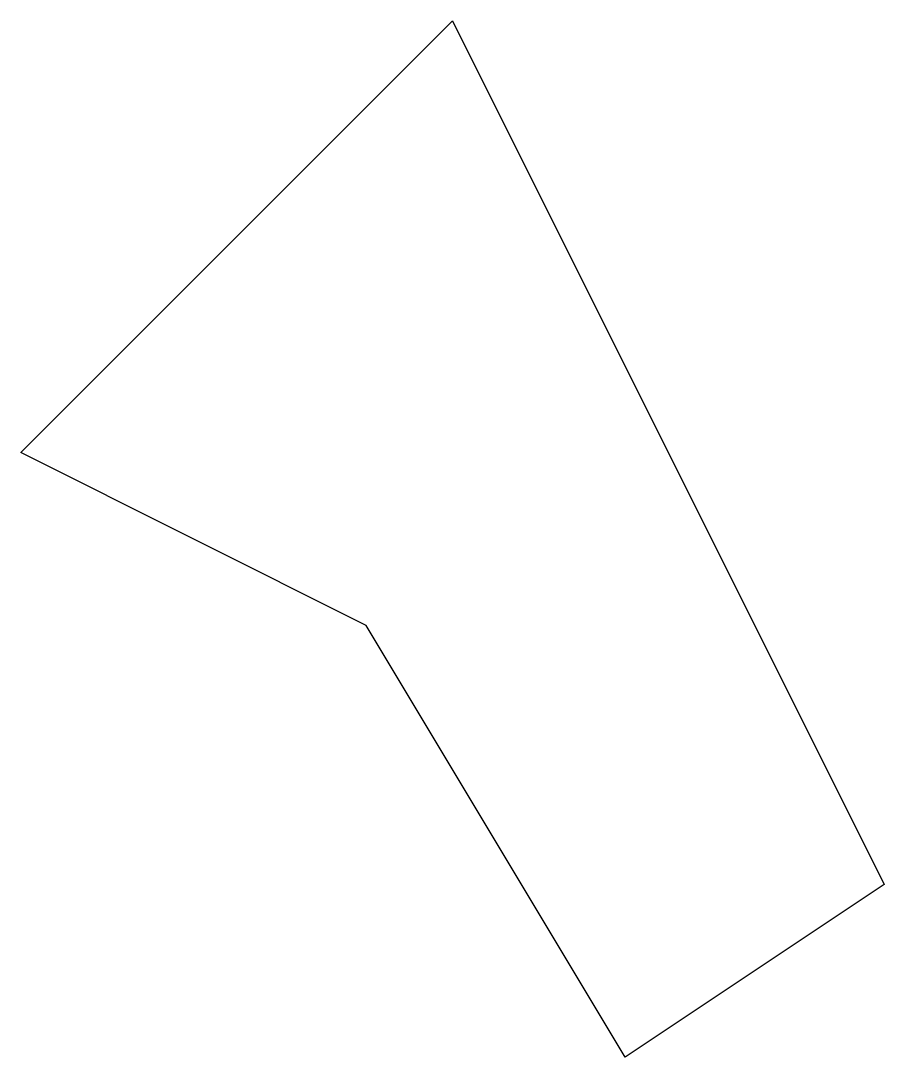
# Model space of a CAD drawing. Extents: x 200 to 300, y 30 to 150.
import ezdxf

# ---------------------------------------------------------------- set-up
doc = ezdxf.new("R2010")
doc.units = 0
doc.layers.get('0').update_dxf_attribs({"linetype": 'CONTINUOUS'})

msp = doc.modelspace()

# ---------------------------------------------------------------- linework, layer by layer
for p, q in [((200, 100), (250, 150)), ((250, 150), (300, 50)), ((240, 80), (200, 100)), ((270, 30), (240, 80)), ((300, 50), (270, 30))]:
    msp.add_line(p, q)

doc.saveas('drawing.dxf')
